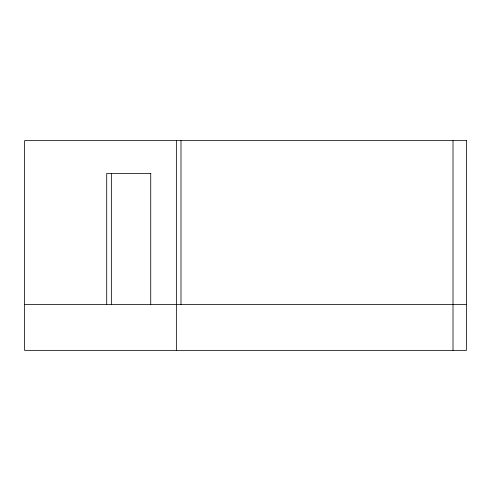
<?xml version="1.0" encoding="UTF-8"?>
<svg xmlns="http://www.w3.org/2000/svg" width="491" height="491" viewBox="0 0 491 491"><rect width="100%" height="100%" fill="white"/><g stroke="black" fill="none" stroke-linecap="round" stroke-linejoin="round"><path stroke-width="0.74" d="M150.817 173.409L106.713 173.409L106.713 304.481M24.55 304.481L466.45 304.481M453.009 140.647L453.009 350.353M180.995 140.647L180.995 304.481M176.361 140.647L176.361 350.353M150.737 173.409L150.737 304.481M111.347 173.409L111.347 304.481M466.45 140.647L24.55 140.647L24.55 350.353L466.45 350.353L466.45 140.647"/></g></svg>
